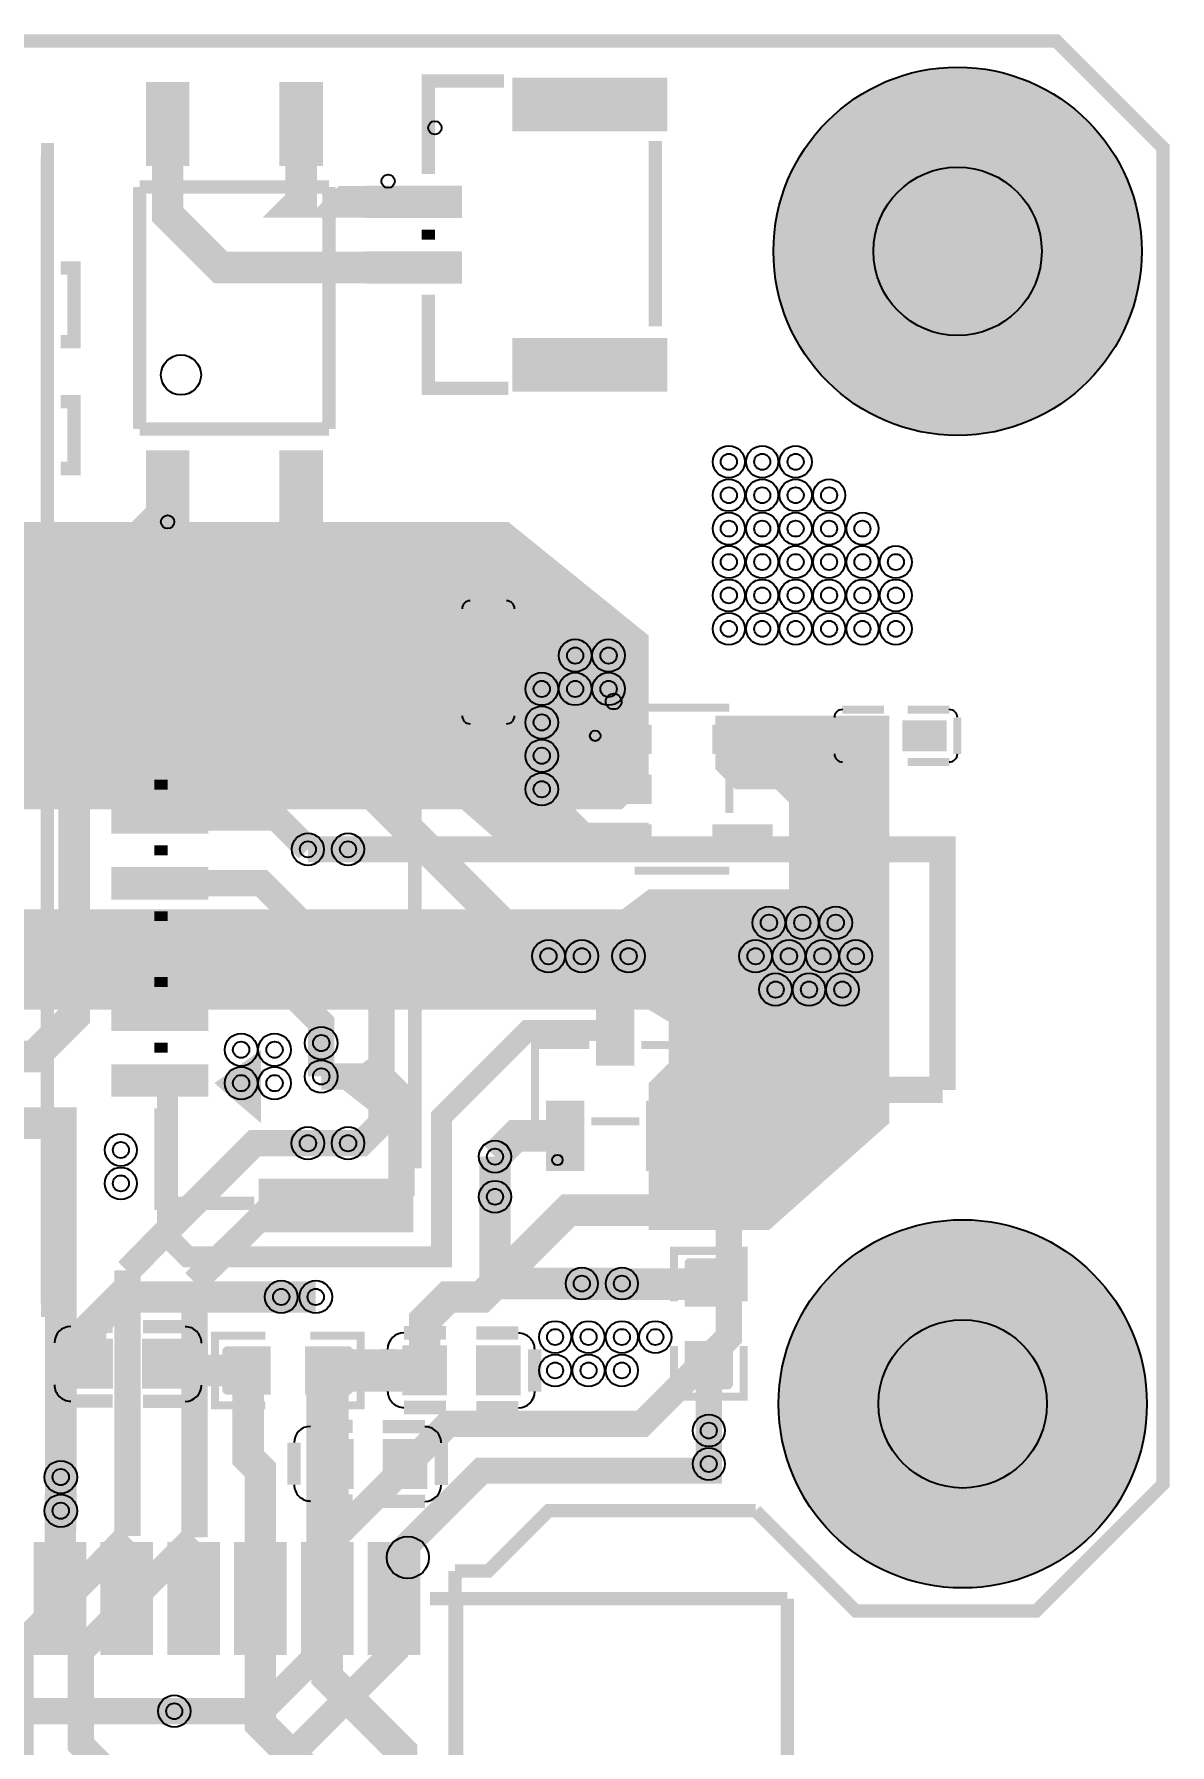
# Model space of a CAD drawing. Header units: millimetres. Extents: x -96 to 82, y -61 to 18.
# Drawn here: x 59.95 to 81.53, y -32.39 to 0.13 of the extents above; entities that cross this region are included whole.
import ezdxf

# ---------------------------------------------------------------- set-up
doc = ezdxf.new("R2010")
doc.units = ezdxf.units.MM
for name, color, linetype, true_color in [('BoardOutLine', 7, 'Continuous', 0xff00ff), ('BottomLayer', 7, 'Continuous', 0x0000ff), ('BottomSolderMaskLayer', 7, 'Continuous', 0xaa00ff), ('Document', 7, 'Continuous', 0xffffff), ('Hole', 7, 'Continuous', 0x222222), ('Multi-Layer', 7, 'Continuous', 0xc0c0c0), ('TopLayer', 7, 'Continuous', 0xff0000), ('TopPasteMaskLayer', 7, 'Continuous', 0x808080), ('TopSilkLayer', 7, 'Continuous', 0xffcc00), ('TopSolderMaskLayer', 7, 'Continuous', 0x800080)]:
    doc.layers.add(name, color=color, linetype=linetype, true_color=true_color)

msp = doc.modelspace()

# ---------------------------------------------------------------- hatches: boundary and pattern name
at = {"layer": 'BottomLayer'}
for points in [[(40.38608077216168, -9.144018288036591), (47.3710947421896, -9.144018288036591), (49.02209804419613, -7.6200152400305114), (54.991109982219996, -7.6200152400305114), (56.642113284226525, -9.144018288036591), (68.96113792227584, -9.144018288036591), (71.62814325628665, -11.30302260604526), (71.62814325628665, -14.097028194056406), (71.1201422402844, -14.605029210058433), (69.21513843027697, -14.605029210058433), (68.07213614427224, -14.605029210058433), (56.89611379222765, -14.605029210058433), (55.245110490220895, -12.95402590805179), (49.27609855219703, -12.95402590805179), (47.49809499619005, -14.605029210058433), (38.100076200152444, -14.605029210058433), (33.655067310134655, -10.160020320040644), (28.448056896113712, -10.160020320040644), (27.940055880111686, -9.652019304038618), (27.940055880111686, -1.2700025400050663), (28.448056896113712, -0.7620015240030398), (33.528067056134205, -0.7620015240030398), (34.03606807213623, -1.2700025400050663), (34.03606807213623, -2.794005588011146)], [(43.94208788417586, -16.51003302006609), (43.94208788417586, -18.03403606807217), (44.32308864617721, -18.415036830073632), (71.62814325628665, -18.415036830073632), (72.26314452628912, -18.79603759207521), (76.20015240030489, -18.79603759207521), (76.20015240030489, -16.129032258064512), (71.62814325628665, -16.129032258064512), (71.1201422402844, -16.51003302006609)]]:
    msp.add_hatch(color=256, dxfattribs=at).paths.add_polyline_path(points)
at = {"layer": 'BottomSolderMaskLayer'}
for points in [[(74.00012700025422, -4, 1), (81.00012700025422, -4, 1)], [(74.09715519431052, -25.90805181610358, 1), (81.09715519431052, -25.90805181610358, 1)]]:
    msp.add_hatch(color=256, dxfattribs=at).paths.add_polyline_path(points)
at = {"layer": 'Document'}
msp.add_hatch(color=256, dxfattribs=at).paths.add_polyline_path([(64.26212852425715, -20.5740411480823), (64.26212852425715, -19.17703835407667), (63.37312674625355, -19.81203962407926)])
at = {"layer": 'TopLayer'}
for points in [[(62.083997967995856, -2.3300482600965324), (62.083997967995856, -0.8299212598425356), (62.88409956819919, -0.8299212598425356), (62.88409956819919, -2.3300482600965324)], [(64.62400304800599, -2.3300482600965324), (64.62400304800599, -0.8299212598425356), (65.42410464820932, -0.8299212598425356), (65.42410464820932, -2.3300482600965324)], [(69.10972821945643, -1.7071120142239806), (69.10972821945643, -0.7088900177800497), (71.90881381762756, -0.7088900177800497), (71.90881381762756, -1.7071120142239806)], [(66.30810261620536, -3.3575819151639053), (66.30810261620536, -2.7581407162814457), (68.0099060198122, -2.7581407162814457), (68.0099060198122, -3.3575819151639053)], [(66.30810261620536, -4.607264414528913), (66.30810261620536, -4.007823215646454), (68.0099060198122, -4.007823215646454), (68.0099060198122, -4.607264414528913)], [(69.10901701803391, -6.658013716027426), (69.10901701803391, -5.658013716027426), (71.90901701803409, -5.658013716027426), (71.90901701803409, -6.658013716027426)], [(62.083997967995856, -9.330048260096532), (62.083997967995856, -7.829921259842536), (62.88409956819919, -7.829921259842536), (62.88409956819919, -9.330048260096532)], [(64.62400304800599, -9.330048260096532), (64.62400304800599, -7.829921259842536), (65.42410464820932, -7.829921259842536), (65.42410464820932, -9.330048260096532)], [(64.28313436626877, -11.63705867411727), (64.28313436626877, -10.63705867411727), (67.08313436626895, -10.63705867411727), (67.08313436626895, -11.63705867411727)], [(68.31013462026931, -11.661010922021887), (68.85013970027944, -11.661010922021887), (68.85013970027944, -10.870916941833912), (68.31013462026931, -10.870916941833912)], [(68.07213614427224, -11.938023876047737), (68.07213614427224, -14.605029210058433), (69.08813817627629, -15.494030988061922), (71.62814325628665, -15.494030988061922), (71.62814325628665, -14.859029718059446), (70.48514097028192, -14.859029718059446), (70.23114046228102, -14.605029210058433), (70.23114046228102, -13.843027686055393), (70.48514097028192, -13.58902717805438), (71.62814325628665, -13.58902717805438), (71.62814325628665, -11.30302260604526), (70.10414020828034, -11.30302260604526), (69.34213868427742, -11.938023876047737)], [(68.31013462026931, -11.961036322072687), (68.85013970027944, -11.961036322072687), (68.85013970027944, -12.751130302260549), (68.31013462026931, -12.751130302260549)], [(72.8981457962916, -12.82702565405134), (72.8981457962916, -13.58902717805438), (72.8981457962916, -13.843027686055393), (73.27914655829318, -14.224028448056856), (74.0411480822961, -14.224028448056856), (74.29514859029723, -14.47802895605787), (74.29514859029723, -16.129032258064512), (72.13614427228867, -16.129032258064512), (71.62814325628665, -16.63703327406654), (71.62814325628665, -17.780035560071155), (72.009144018288, -18.16103632207262), (72.009144018288, -19.431038862077685), (71.62814325628665, -19.81203962407926), (71.62814325628665, -22.606045212090407), (73.91414782829565, -22.606045212090407), (76.20015240030489, -20.5740411480823), (76.20015240030489, -12.82702565405134), (75.43815087630173, -12.82702565405134)], [(76.17713995427971, -12.938023876047737), (76.17713995427971, -13.478028956057983), (75.38704597409196, -13.478028956057983), (75.38704597409196, -12.938023876047737)], [(76.47716535433074, -12.938023876047737), (76.47716535433074, -13.478028956057983), (77.26725933451871, -13.478028956057983), (77.26725933451871, -12.938023876047737)], [(61.48221996443999, -13.813055626111236), (61.48221996443999, -13.21107442214884), (63.18402336804684, -13.21107442214884), (63.18402336804684, -13.813055626111236)], [(71.63807467614947, -13.008026416052758), (71.63807467614947, -13.540005080010133), (70.59306578613155, -13.540005080010133), (70.59306578613155, -13.008026416052758)], [(73.93322326644648, -13.008077216154334), (73.93322326644648, -13.540055880111822), (72.88821437642878, -13.540055880111822), (72.88821437642878, -13.008077216154334)], [(71.63807467614947, -13.958039116078226), (71.63807467614947, -14.4900177800356), (70.59306578613155, -14.4900177800356), (70.59306578613155, -13.958039116078226)], [(61.483134366268814, -15.062128524256991), (61.483134366268814, -14.462128524256968), (63.18313436626886, -14.462128524256968), (63.18313436626886, -15.062128524256991)], [(71.63807467614947, -14.908001016002004), (71.63807467614947, -15.439979679959379), (70.59306578613155, -15.439979679959379), (70.59306578613155, -14.908001016002004)], [(73.93322326644648, -14.908001016002004), (73.93322326644648, -15.439979679959379), (72.88821437642878, -15.439979679959379), (72.88821437642878, -14.908001016002004)], [(61.483134366268814, -16.312115824231682), (61.483134366268814, -15.71211582423166), (63.18313436626886, -15.71211582423166), (63.18313436626886, -16.312115824231682)], [(61.483134366268814, -17.562128524257105), (61.483134366268814, -16.962128524257082), (63.18313436626886, -16.962128524257082), (63.18313436626886, -17.562128524257105)], [(71.34312928625877, -18.18704597409203), (71.34312928625877, -19.437033274066494), (70.64312928625873, -19.437033274066494), (70.64312928625873, -18.18704597409203)], [(61.483134366268814, -18.81211582423157), (61.483134366268814, -18.21211582423166), (63.18313436626886, -18.21211582423166), (63.18313436626886, -18.81211582423157)], [(61.483134366268814, -20.06212852425699), (61.483134366268814, -19.462128524257082), (63.18313436626886, -19.462128524257082), (63.18313436626886, -20.06212852425699)], [(70.3931927863855, -20.187045974091916), (70.3931927863855, -21.437033274066494), (69.69316738633461, -21.437033274066494), (69.69316738633461, -20.187045974091916)], [(72.29309118618244, -20.187045974091916), (72.29309118618244, -21.437033274066494), (71.59309118618239, -21.437033274066494), (71.59309118618239, -20.187045974091916)], [(64.28313436626877, -22.63710947421896), (64.28313436626877, -21.63710947421896), (67.08313436626895, -21.63710947421896), (67.08313436626895, -22.63710947421896)], [(73.20314960629912, -24.034036068072055), (72.33914147828318, -24.034036068072055), (72.33914147828318, -23.227559055118036), (73.20314960629912, -23.227559055118036)], [(61.42212344424706, -25.596062992125894), (60.62212344424688, -25.596062992125894), (60.62212344424688, -24.696037592075186), (61.42212344424706, -24.696037592075186)], [(62.82212344424693, -25.596062992125894), (62.02212344424697, -25.596062992125894), (62.02212344424697, -24.696037592075186), (62.82212344424693, -24.696037592075186)], [(64.42011684023373, -25.705054610109187), (64.42011684023373, -24.841046482092906), (63.61363982727971, -24.841046482092906), (63.61363982727971, -25.705054610109187)], [(65.1201422402844, -25.705054610109187), (65.1201422402844, -24.841046482092906), (65.92661925323864, -24.841046482092906), (65.92661925323864, -25.705054610109187)], [(66.9721361442721, -24.82303784607575), (67.77213614427228, -24.82303784607575), (67.77213614427228, -25.723063246126458), (66.9721361442721, -25.723063246126458)], [(68.37213614427219, -24.82303784607575), (69.17213614427237, -24.82303784607575), (69.17213614427237, -25.723063246126458), (68.37213614427219, -25.723063246126458)], [(73.20314960629912, -24.734061468122945), (72.33914147828318, -24.734061468122945), (72.33914147828318, -25.540538481076965), (73.20314960629912, -25.540538481076965)], [(65.19413258826512, -26.601041402082842), (65.9941325882653, -26.601041402082842), (65.9941325882653, -27.50106680213355), (65.19413258826512, -27.50106680213355)], [(66.59413258826521, -26.601041402082842), (67.39413258826539, -26.601041402082842), (67.39413258826539, -27.50106680213355), (66.59413258826521, -27.50106680213355)], [(60.9127000254, -30.658013716027426), (59.962687325374645, -30.658013716027426), (59.962687325374645, -28.558013716027403), (60.9127000254, -28.558013716027403)], [(62.18270256540518, -30.658013716027426), (61.2326898653796, -30.658013716027426), (61.2326898653796, -28.558013716027403), (62.18270256540518, -28.558013716027403)], [(63.45270510541013, -30.658013716027426), (62.50269240538478, -30.658013716027426), (62.50269240538478, -28.558013716027403), (63.45270510541013, -28.558013716027403)], [(64.72270764541531, -30.658013716027426), (63.77269494538973, -30.658013716027426), (63.77269494538973, -28.558013716027403), (64.72270764541531, -28.558013716027403)], [(65.99271018542026, -30.658013716027426), (65.04269748539491, -30.658013716027426), (65.04269748539491, -28.558013716027403), (65.99271018542026, -28.558013716027403)], [(67.26271272542544, -30.658013716027426), (66.31270002540009, -30.658013716027426), (66.31270002540009, -28.558013716027403), (67.26271272542544, -28.558013716027403)]]:
    msp.add_hatch(color=256, dxfattribs=at).paths.add_polyline_path(points)
at = {"layer": 'TopPasteMaskLayer'}
for points in [[(62.083997967995856, -2.3300482600965324), (62.083997967995856, -0.8299212598425356), (62.88409956819919, -0.8299212598425356), (62.88409956819919, -2.3300482600965324)], [(64.62400304800599, -2.3300482600965324), (64.62400304800599, -0.8299212598425356), (65.42410464820932, -0.8299212598425356), (65.42410464820932, -2.3300482600965324)], [(69.10972821945643, -1.7071120142239806), (69.10972821945643, -0.7088900177800497), (71.90881381762756, -0.7088900177800497), (71.90881381762756, -1.7071120142239806)], [(66.30810261620536, -3.3575819151639053), (66.30810261620536, -2.7581407162814457), (68.0099060198122, -2.7581407162814457), (68.0099060198122, -3.3575819151639053)], [(66.30810261620536, -4.607264414528913), (66.30810261620536, -4.007823215646454), (68.0099060198122, -4.007823215646454), (68.0099060198122, -4.607264414528913)], [(69.10901701803391, -6.658013716027426), (69.10901701803391, -5.658013716027426), (71.90901701803409, -5.658013716027426), (71.90901701803409, -6.658013716027426)], [(62.083997967995856, -9.330048260096532), (62.083997967995856, -7.829921259842536), (62.88409956819919, -7.829921259842536), (62.88409956819919, -9.330048260096532)], [(64.62400304800599, -9.330048260096532), (64.62400304800599, -7.829921259842536), (65.42410464820932, -7.829921259842536), (65.42410464820932, -9.330048260096532)], [(64.28313436626877, -11.63705867411727), (64.28313436626877, -10.63705867411727), (67.08313436626895, -10.63705867411727), (67.08313436626895, -11.63705867411727)], [(68.80515621031259, -11.630988061976154), (68.35514351028701, -11.630988061976154), (68.30515621031259, -11.561010922021865), (68.30515621031259, -11.081000762001509), (68.35514351028701, -11.030988061976132), (68.80515621031259, -11.030988061976132), (68.85514351028701, -11.081000762001509), (68.85514351028701, -11.561010922021865)], [(68.80515621031259, -12.591008382016753), (68.35514351028701, -12.591008382016753), (68.30515621031259, -12.540995681991376), (68.30515621031259, -12.061010922021865), (68.35514351028701, -11.99100838201673), (68.80515621031259, -11.99100838201673), (68.85514351028701, -12.061010922021865), (68.85514351028701, -12.540995681991376)], [(75.54716789433564, -13.433045466091016), (75.54716789433564, -12.983032766065548), (75.59718059436136, -12.933045466090903), (76.07716535433087, -12.933045466090903), (76.14716789433578, -12.983032766065548), (76.14716789433578, -13.433045466091016), (76.07716535433087, -13.483032766065548), (75.59718059436136, -13.483032766065548)], [(76.50718821437658, -13.433045466091016), (76.50718821437658, -12.983032766065548), (76.57716535433065, -12.933045466090903), (77.057175514351, -12.933045466090903), (77.10718821437649, -12.983032766065548), (77.10718821437649, -13.433045466091016), (77.057175514351, -13.483032766065548), (76.57716535433065, -13.483032766065548)], [(61.48221996443999, -13.813055626111236), (61.48221996443999, -13.21107442214884), (63.18402336804684, -13.21107442214884), (63.18402336804684, -13.813055626111236)], [(71.63807467614947, -13.008026416052758), (71.63807467614947, -13.540005080010133), (70.59306578613155, -13.540005080010133), (70.59306578613155, -13.008026416052758)], [(73.93322326644648, -13.008077216154334), (73.93322326644648, -13.540055880111822), (72.88821437642878, -13.540055880111822), (72.88821437642878, -13.008077216154334)], [(71.63807467614947, -13.958039116078226), (71.63807467614947, -14.4900177800356), (70.59306578613155, -14.4900177800356), (70.59306578613155, -13.958039116078226)], [(61.483134366268814, -15.062128524256991), (61.483134366268814, -14.462128524256968), (63.18313436626886, -14.462128524256968), (63.18313436626886, -15.062128524256991)], [(71.63807467614947, -14.908001016002004), (71.63807467614947, -15.439979679959379), (70.59306578613155, -15.439979679959379), (70.59306578613155, -14.908001016002004)], [(73.93322326644648, -14.908001016002004), (73.93322326644648, -15.439979679959379), (72.88821437642878, -15.439979679959379), (72.88821437642878, -14.908001016002004)], [(61.483134366268814, -16.312115824231682), (61.483134366268814, -15.71211582423166), (63.18313436626886, -15.71211582423166), (63.18313436626886, -16.312115824231682)], [(61.483134366268814, -17.562128524257105), (61.483134366268814, -16.962128524257082), (63.18313436626886, -16.962128524257082), (63.18313436626886, -17.562128524257105)], [(71.34312928625877, -18.18704597409203), (71.34312928625877, -19.437033274066494), (70.64312928625873, -19.437033274066494), (70.64312928625873, -18.18704597409203)], [(61.483134366268814, -18.81211582423157), (61.483134366268814, -18.21211582423166), (63.18313436626886, -18.21211582423166), (63.18313436626886, -18.81211582423157)], [(61.483134366268814, -20.06212852425699), (61.483134366268814, -19.462128524257082), (63.18313436626886, -19.462128524257082), (63.18313436626886, -20.06212852425699)], [(70.3931927863855, -20.187045974091916), (70.3931927863855, -21.437033274066494), (69.69316738633461, -21.437033274066494), (69.69316738633461, -20.187045974091916)], [(72.29309118618244, -20.187045974091916), (72.29309118618244, -21.437033274066494), (71.59309118618239, -21.437033274066494), (71.59309118618239, -20.187045974091916)], [(64.28313436626877, -22.63710947421896), (64.28313436626877, -21.63710947421896), (67.08313436626895, -21.63710947421896), (67.08313436626895, -22.63710947421896)], [(72.32115824231641, -23.189027178054403), (72.32115824231641, -23.989027178054357), (72.3711709423419, -24.039039878079734), (72.59913639827278, -24.039039878079734), (72.59913639827278, -23.669037338074645), (72.92913385826773, -23.669037338074645), (72.92913385826773, -24.039039878079734), (73.17117094234186, -24.039039878079734), (73.2211582423165, -23.989027178054357), (73.2211582423165, -23.189027178054403), (73.17117094234186, -23.139039878079757), (72.3711709423419, -23.139039878079757)], [(61.42212344424706, -25.596062992125894), (60.62212344424688, -25.596062992125894), (60.62212344424688, -24.696037592075186), (61.42212344424706, -24.696037592075186)], [(62.82212344424693, -25.596062992125894), (62.02212344424697, -25.596062992125894), (62.02212344424697, -24.696037592075186), (62.82212344424693, -24.696037592075186)], [(63.57510795021585, -25.723037846075727), (64.37510795021603, -25.723037846075727), (64.4251206502413, -25.67302514605035), (64.4251206502413, -25.445059690119365), (64.05511811023644, -25.445059690119365), (64.05511811023644, -25.115062230124522), (64.4251206502413, -25.115062230124522), (64.4251206502413, -24.87302514605028), (64.37510795021603, -24.82303784607575), (63.57510795021585, -24.82303784607575), (63.525120650241206, -24.87302514605028), (63.525120650241206, -25.67302514605035)], [(65.9651511303025, -24.82306324612648), (65.16515113030232, -24.82306324612648), (65.11513843027683, -24.873075946151857), (65.11513843027683, -25.10104140208273), (65.48514097028192, -25.10104140208273), (65.48514097028192, -25.431038862077685), (65.11513843027683, -25.431038862077685), (65.11513843027683, -25.673075946151926), (65.16515113030232, -25.723063246126458), (65.9651511303025, -25.723063246126458), (66.01513843027692, -25.673075946151926), (66.01513843027692, -24.873075946151857)], [(66.9721361442721, -24.82303784607575), (67.77213614427228, -24.82303784607575), (67.77213614427228, -25.723063246126458), (66.9721361442721, -25.723063246126458)], [(68.37213614427219, -24.82303784607575), (69.17213614427237, -24.82303784607575), (69.17213614427237, -25.723063246126458), (68.37213614427219, -25.723063246126458)], [(73.22113284226566, -25.57907035814071), (73.22113284226566, -24.779070358140643), (73.1711201422404, -24.729057658115266), (72.94315468630953, -24.729057658115266), (72.94315468630953, -25.099060198120355), (72.61315722631434, -25.099060198120355), (72.61315722631434, -24.729057658115266), (72.37112014224044, -24.729057658115266), (72.32113284226557, -24.779070358140643), (72.32113284226557, -25.57907035814071), (72.37112014224044, -25.629057658115357), (73.1711201422404, -25.629057658115357)], [(65.19413258826512, -26.601041402082842), (65.9941325882653, -26.601041402082842), (65.9941325882653, -27.50106680213355), (65.19413258826512, -27.50106680213355)], [(66.59413258826521, -26.601041402082842), (67.39413258826539, -26.601041402082842), (67.39413258826539, -27.50106680213355), (66.59413258826521, -27.50106680213355)], [(60.9127000254, -30.658013716027426), (59.962687325374645, -30.658013716027426), (59.962687325374645, -28.558013716027403), (60.9127000254, -28.558013716027403)], [(62.18270256540518, -30.658013716027426), (61.2326898653796, -30.658013716027426), (61.2326898653796, -28.558013716027403), (62.18270256540518, -28.558013716027403)], [(63.45270510541013, -30.658013716027426), (62.50269240538478, -30.658013716027426), (62.50269240538478, -28.558013716027403), (63.45270510541013, -28.558013716027403)], [(64.72270764541531, -30.658013716027426), (63.77269494538973, -30.658013716027426), (63.77269494538973, -28.558013716027403), (64.72270764541531, -28.558013716027403)], [(65.99271018542026, -30.658013716027426), (65.04269748539491, -30.658013716027426), (65.04269748539491, -28.558013716027403), (65.99271018542026, -28.558013716027403)], [(67.26271272542544, -30.658013716027426), (66.31270002540009, -30.658013716027426), (66.31270002540009, -28.558013716027403), (67.26271272542544, -28.558013716027403)]]:
    msp.add_hatch(color=256, dxfattribs=at).paths.add_polyline_path(points)
at = {"layer": 'TopSilkLayer'}
msp.add_hatch(color=256, dxfattribs=at).paths.add_polyline_path([(66.54813309626616, -20.510541021082076), (66.54813309626616, -19.17703835407667), (65.65913131826255, -19.81203962407926)])
at = {"layer": 'TopSolderMaskLayer'}
for points in [[(74.00012700025422, -4, 1), (81.00012700025422, -4, 1)], [(62.070446973152, -2.3776838392386708), (62.070446973152, -0.7822985839519561), (62.897645401742466, -0.7822985839519561), (62.897645401742466, -2.3776838392386708)], [(64.61045205316213, -2.3776838392386708), (64.61045205316213, -0.7822985839519561), (65.4376504817526, -0.7822985839519561), (65.4376504817526, -2.3776838392386708)], [(69.038631303069, -1.716166871043356), (69.038631303069, -0.6998342392997756), (71.979910734015, -0.6998342392997756), (71.979910734015, -1.716166871043356)], [(66.2360594613665, -3.366536771783217), (66.2360594613665, -2.749182823602837), (68.08194917465107, -2.749182823602837), (68.08194917465107, -3.366536771783217)], [(66.2360594613665, -4.616219271148225), (66.2360594613665, -3.998865322967845), (68.08194917465107, -3.998865322967845), (68.08194917465107, -4.616219271148225)], [(69.03789687579388, -6.66708562357212), (69.03789687579388, -5.648942730143517), (71.98013716027435, -5.648942730143517), (71.98013716027435, -6.66708562357212)], [(62.070446973152, -9.377683839238557), (62.070446973152, -7.782298583951956), (62.897645401742466, -7.782298583951956), (62.897645401742466, -9.377683839238557)], [(64.61045205316213, -9.377683839238557), (64.61045205316213, -7.782298583951956), (65.4376504817526, -7.782298583951956), (65.4376504817526, -9.377683839238557)], [(64.21200777240279, -11.646128277509888), (64.21200777240279, -10.627985384081285), (67.15424805688326, -10.627985384081285), (67.15424805688326, -11.646128277509888)], [(68.29277446209994, -11.698176716014814), (68.86749985844858, -11.698176716014814), (68.86749985844858, -10.833755926778053), (68.29277446209994, -10.833755926778053)], [(68.29277446209994, -11.92387052807976), (68.86749985844858, -11.92387052807976), (68.86749985844858, -12.788291317316407), (68.29277446209994, -12.788291317316407)], [(71.68796767638901, -12.995093640199343), (71.68796767638901, -13.552932916861778), (70.54317278589201, -13.552932916861778), (70.54317278589201, -12.995093640199343)], [(73.98311626668624, -12.995146909801747), (73.98311626668624, -13.552986186464295), (72.83832137618924, -13.552986186464295), (72.83832137618924, -12.995146909801747)], [(76.20254163820869, -12.912623825247692), (76.20254163820869, -13.503429006858028), (75.36164755642062, -13.503429006858028), (75.36164755642062, -12.912623825247692)], [(76.45176367040199, -12.912623825247692), (76.45176367040199, -13.503429006858028), (77.29265775219005, -13.503429006858028), (77.29265775219005, -12.912623825247692)], [(61.410166056891285, -13.822049951500276), (61.410166056891285, -13.2020800967598), (63.25605577017609, -13.2020800967598), (63.25605577017609, -13.822049951500276)], [(71.68796767638901, -13.945108809725753), (71.68796767638901, -14.502948086388074), (70.54317278589201, -14.502948086388074), (70.54317278589201, -13.945108809725753)], [(61.411157878229915, -15.0710970431428), (61.411157878229915, -14.453167595519176), (63.25509149943059, -14.453167595519176), (63.25509149943059, -15.0710970431428)], [(71.68796767638901, -14.895070709649417), (71.68796767638901, -15.45290998631208), (70.54317278589201, -15.45290998631208), (70.54317278589201, -14.895070709649417)], [(73.98311626668624, -14.895070709649417), (73.98311626668624, -15.45290998631208), (72.83832137618924, -15.45290998631208), (72.83832137618924, -14.895070709649417)], [(61.411157878229915, -16.321078270999124), (61.411157878229915, -15.7031488233755), (63.25509149943059, -15.7031488233755), (63.25509149943059, -16.321078270999124)], [(61.411157878229915, -17.57109324806879), (61.411157878229915, -16.95316380044528), (63.25509149943059, -16.95316380044528), (63.25509149943059, -17.57109324806879)], [(61.411157878229915, -18.821082066073018), (61.411157878229915, -18.203152618449508), (63.25509149943059, -18.203152618449508), (63.25509149943059, -18.821082066073018)], [(71.35735265406697, -18.1416892013508), (71.35735265406697, -19.482390046807723), (70.62890488620064, -19.482390046807723), (70.62890488620064, -18.1416892013508)], [(61.411157878229915, -20.071089452994784), (61.411157878229915, -19.453160005371274), (63.25509149943059, -19.453160005371274), (63.25509149943059, -20.071089452994784)], [(70.40741718644358, -20.1416892013508), (70.40741718644358, -21.48239004680761), (69.67894298627675, -21.48239004680761), (69.67894298627675, -20.1416892013508)], [(72.30731455399064, -20.1416892013508), (72.30731455399064, -21.48239004680761), (71.57886678612454, -21.48239004680761), (71.57886678612454, -20.1416892013508)], [(64.21200777240279, -22.646179999272363), (64.21200777240279, -21.628037105843873), (67.15424805688326, -21.628037105843873), (67.15424805688326, -22.646179999272363)], [(74.09715519431052, -25.90805181610358, 1), (81.09715519431052, -25.90805181610358, 1)], [(73.23036160365405, -24.057751543536824), (72.31192948092826, -24.057751543536824), (72.31192948092826, -23.20385702041392), (73.23036160365405, -23.20385702041392)], [(61.447525107953425, -25.621463759773405), (60.596725006353154, -25.621463759773405), (60.596725006353154, -24.67063682442779), (61.447525107953425, -24.67063682442779)], [(62.847521882140654, -25.621463759773405), (61.99672178054038, -25.621463759773405), (61.99672178054038, -24.67063682442779), (62.847521882140654, -24.67063682442779)], [(73.23036160365405, -24.710345992658176), (72.31192948092826, -24.710345992658176), (72.31192948092826, -25.564240515781194), (73.23036160365405, -25.564240515781194)], [(64.44552409082166, -25.730454660909345), (64.44552409082166, -24.815646431292862), (63.58824697626733, -24.815646431292862), (63.58824697626733, -25.730454660909345)], [(65.09473498969669, -25.730454660909345), (65.09473498969669, -24.815646431292862), (65.9520121042508, -24.815646431292862), (65.9520121042508, -25.730454660909345)], [(66.9467377063786, -24.79763707842835), (67.79753780797887, -24.79763707842835), (67.79753780797887, -25.748464013773855), (66.9467377063786, -25.748464013773855)], [(68.34673448056583, -24.79763707842835), (69.1975345821661, -24.79763707842835), (69.1975345821661, -25.748464013773855), (68.34673448056583, -25.748464013773855)], [(65.16873415037139, -26.575640634435445), (66.01953425197166, -26.575640634435445), (66.01953425197166, -27.526467569780948), (65.16873415037139, -27.526467569780948)], [(66.56873092455862, -26.575640634435445), (67.41953102615912, -26.575640634435445), (67.41953102615912, -27.526467569780948), (66.56873092455862, -27.526467569780948)], [(60.938102792637665, -30.683412230726276), (59.93728999101222, -30.683412230726276), (59.93728999101222, -28.532612129125823), (60.938102792637665, -28.532612129125823)], [(62.208105332642845, -30.683412230726276), (61.207292531017174, -30.683412230726276), (61.207292531017174, -28.532612129125823), (62.208105332642845, -28.532612129125823)], [(63.4781078726478, -30.683412230726276), (62.477295071022354, -30.683412230726276), (62.477295071022354, -28.532612129125823), (63.4781078726478, -28.532612129125823)], [(64.74811041265298, -30.683412230726276), (63.74729761102731, -30.683412230726276), (63.74729761102731, -28.532612129125823), (64.74811041265298, -28.532612129125823)], [(66.01811295265816, -30.683412230726276), (65.01730015103249, -30.683412230726276), (65.01730015103249, -28.532612129125823), (66.01811295265816, -28.532612129125823)], [(67.28811549266311, -30.683412230726276), (66.28730269103744, -30.683412230726276), (66.28730269103744, -28.532612129125823), (67.28811549266311, -28.532612129125823)]]:
    msp.add_hatch(color=256, dxfattribs=at).paths.add_polyline_path(points)

# ---------------------------------------------------------------- linework, layer by layer
at = {"layer": 'BoardOutLine', "const_width": 0.25400050800101603}
for points in [[(81.4071628143256, -20.193040386080725), (81.4071628143256, -2.032004064008106), (79.3751587503175, 0), (33.66776733553479, 0)], [(73.66014732029475, -27.9400558801118), (75.56515113030218, -29.845059690119342), (78.99415798831592, -29.845059690119342), (81.4071628143256, -27.432054864109773), (81.4071628143256, -20.193040386080725)], [(67.94513589027179, -29.083058166116302), (68.58013716027426, -29.083058166116302), (69.72313944627899, -27.9400558801118), (73.66014732029475, -27.9400558801118)], [(67.94513589027179, -49.27609855219714), (67.94513589027179, -47.11709423418847), (67.94513589027179, -29.083058166116302)]]:
    msp.add_lwpolyline(points, dxfattribs=at)
at = {"layer": 'BottomLayer'}
for points, const_width in [([(65.15113030226053, -15.367030734061473), (65.91313182626368, -15.367030734061473)], 0.5), ([(65.91313182626368, -15.367030734061473), (77.21615443230894, -15.367030734061473), (77.21615443230894, -19.93903987807971)], 0.5), ([(69.72313944627899, -17.39903479806958), (72.13614427228867, -17.39903479806958)], 0.25400050800101603), ([(65.40513081026165, -19.685039370078698), (65.40513081026165, -19.050038100076222)], 0.5), ([(47.24409448818892, -19.304038608077235), (48.5140970281941, -20.5740411480823), (60.45212090424184, -20.5740411480823), (60.45212090424184, -27.299974599949223)], 0.6000000000000001), ([(62.99212598425197, -23.596647193294416), (63.88112776225557, -22.73304546609097), (64.39166878333754, -22.22250444500878), (66.55067310134632, -22.22250444500878), (66.92913385826773, -21.844043688087368), (66.92913385826773, -20.066040132080275), (66.54813309626616, -19.685039370078698), (65.40513081026165, -19.685039370078698)], 0.5), ([(77.21615443230894, -19.93903987807971), (73.15214630429273, -19.93903987807971), (73.15214630429273, -24.638049276098513), (71.50114300228597, -26.289052578105156), (67.81813563627134, -26.289052578105156), (65.5321310642621, -28.575057150114276), (65.5321310642621, -30.480060960121932), (64.26212852425715, -31.750063500127), (62.611125222250394, -31.750063500127)], 0.5), ([(61.72212344424702, -23.38620777241556), (62.611125222250394, -22.479044958089958), (64.13512827025647, -20.955041910083764), (65.15113030226053, -20.955041910083764)], 0.5), ([(65.15113030226053, -20.955041910083764), (65.91313182626368, -20.955041910083764)], 0.5), ([(68.70713741427494, -21.97104394208793), (68.70713741427494, -23.368046736093447), (68.96113792227584, -23.62204724409446), (70.35814071628147, -23.62204724409446)], 0.6000000000000001), ([(61.72212344424702, -28.422656845313668), (61.72212344424702, -23.368046736093447)], 0.5), ([(62.99212598425197, -28.448056896113826), (62.99212598425197, -23.596647193294416)], 0.5), ([(70.35814071628147, -23.62204724409446), (71.1201422402844, -23.62204724409446)], 0.6000000000000001), ([(72.77114554229115, -26.41605283210572), (72.77114554229115, -27.17805435610876), (68.45313690627381, -27.17805435610876), (66.80213360426728, -28.82905765811529), (66.80213360426728, -30.607061214122382), (64.51612903225805, -32.893065786131615), (63.500127000254, -32.893065786131615)], 0.5), ([(72.77114554229115, -27.051054102108196), (72.77114554229115, -26.41605283210572)], 0.5), ([(72.77114554229115, -27.051054102108196), (72.77114554229115, -26.41605283210572)], 0.5), ([(60.45212090424184, -27.300203200406372), (60.45212090424184, -27.9400558801118)], 0.6000000000000001), ([(61.21412242824499, -34.29006858013713), (59.690119380238684, -32.76606553213105), (59.690119380238684, -30.480060960121932), (61.21412242824499, -28.956057912115853), (61.72212344424702, -28.422631445262823)], 0.5), ([(63.11912623825242, -34.16306832613668), (62.611125222250394, -34.16306832613668), (60.833121666243414, -32.38506477012959), (60.833121666243414, -30.609601219202546), (62.99212598425197, -28.448056896113826)], 0.5)]:
    msp.add_lwpolyline(points, dxfattribs=dict(at, const_width=const_width))
at = {"layer": 'BottomSolderMaskLayer'}
for centre, radius in [((77.50012700025422, -4), 3.5000000000000004), ((77.5, -4), 1.6), ((77.59715519431052, -25.90805181610358), 3.5000000000000004), ((77.59715519431052, -25.90805181610358), 1.6)]:
    msp.add_circle(centre, radius, dxfattribs=at)
at = {"layer": 'Document'}
for centre, radius in [((66.67513335026683, -2.667005334010696), 0.12700025400050802), ((62.484124968249944, -9.143764287528484), 0.12700025400050802), ((70.61214122428237, -13.208026416052803), 0.10007620015240032), ((69.8930657861315, -21.27203454406913), 0.10007620015240032), ((67.04953009906035, -28.82905765811529), 0.40005080010160027)]:
    msp.add_circle(centre, radius, dxfattribs=at)
at = {"layer": 'Hole'}
for centre, radius in [((73.15214630429273, -8.001016002031974), 0.15250190500381003), ((73.7871475742952, -8.001016002031974), 0.15250190500381003), ((74.42214884429768, -8.001016002031974), 0.15250190500381003), ((73.15214630429273, -8.636017272034564), 0.15250190500381003), ((73.7871475742952, -8.636017272034564), 0.15250190500381003), ((74.42214884429768, -8.636017272034564), 0.15250190500381003), ((75.05715011430016, -8.636017272034564), 0.15250190500381003), ((73.15214630429273, -9.27101854203704), 0.15250190500381003), ((73.7871475742952, -9.27101854203704), 0.15250190500381003), ((74.42214884429768, -9.27101854203704), 0.15250190500381003), ((75.05715011430016, -9.27101854203704), 0.15250190500381003), ((75.69215138430286, -9.27101854203704), 0.15250190500381003), ((73.15214630429273, -9.90601981203963), 0.15250190500381003), ((73.7871475742952, -9.90601981203963), 0.15250190500381003), ((74.42214884429768, -9.90601981203963), 0.15250190500381003), ((75.05715011430016, -9.90601981203963), 0.15250190500381003), ((75.69215138430286, -9.90601981203963), 0.15250190500381003), ((76.32715265430534, -9.90601981203963), 0.15250190500381003), ((73.15214630429273, -10.541021082042107), 0.15250190500381003), ((73.7871475742952, -10.541021082042107), 0.15250190500381003), ((74.42214884429768, -10.541021082042107), 0.15250190500381003), ((75.05715011430016, -10.541021082042107), 0.15250190500381003), ((75.69215138430286, -10.541021082042107), 0.15250190500381003), ((76.32715265430534, -10.541021082042107), 0.15250190500381003), ((73.15214630429273, -11.176022352044697), 0.15250190500381003), ((73.7871475742952, -11.176022352044697), 0.15250190500381003), ((74.42214884429768, -11.176022352044697), 0.15250190500381003), ((75.05715011430016, -11.176022352044697), 0.15250190500381003), ((75.69215138430286, -11.176022352044697), 0.15250190500381003), ((76.32715265430534, -11.176022352044697), 0.15250190500381003), ((70.23114046228102, -11.684023368046724), 0.15499110998222), ((70.8661417322835, -11.684023368046724), 0.15499110998222), ((69.59613919227832, -12.319024638049314), 0.15499110998222), ((70.23114046228102, -12.319024638049314), 0.15499110998222), ((70.8661417322835, -12.319024638049314), 0.15499110998222), ((69.59613919227832, -12.95402590805179), 0.15499110998222), ((69.59613919227832, -13.58902717805438), 0.15499110998222), ((69.59613919227832, -14.224028448056856), 0.15499110998222), ((65.15113030226053, -15.367030734061473), 0.15250190500381003), ((65.91313182626368, -15.367030734061473), 0.15250190500381003), ((73.91414782829565, -16.764033528067102), 0.15499110998222), ((74.54914909829813, -16.764033528067102), 0.15499110998222), ((75.18415036830083, -16.764033528067102), 0.15499110998222), ((69.72313944627899, -17.39903479806958), 0.15499110998222), ((70.35814071628147, -17.39903479806958), 0.15499110998222), ((71.24714249428507, -17.39903479806958), 0.15499110998222), ((73.66014732029475, -17.39903479806958), 0.15499110998222), ((74.29514859029723, -17.39903479806958), 0.15499110998222), ((74.93014986029971, -17.39903479806958), 0.15499110998222), ((75.56515113030218, -17.39903479806958), 0.15499110998222), ((74.0411480822961, -18.03403606807217), 0.15499110998222), ((74.67614935229881, -18.03403606807217), 0.15499110998222), ((75.31115062230128, -18.03403606807217), 0.15499110998222), ((63.88112776225557, -19.17703835407667), 0.15499110998222), ((64.51612903225805, -19.17703835407667), 0.15499110998222), ((65.40513081026165, -19.050038100076222), 0.15499110998222), ((63.88112776225557, -19.81203962407926), 0.15499110998222), ((64.51612903225805, -19.81203962407926), 0.15499110998222), ((65.40513081026165, -19.685039370078698), 0.15499110998222), ((65.15113030226053, -20.955041910083764), 0.15499110998222), ((65.91313182626368, -20.955041910083764), 0.15499110998222), ((61.59512319024634, -21.082042164084328), 0.15250190500381003), ((68.70713741427494, -21.20904241808489), 0.15250190500381003), ((61.59512319024634, -21.717043434086918), 0.15250190500381003), ((68.70713741427494, -21.97104394208793), 0.15250190500381003), ((64.6431292862585, -23.876047752095474), 0.15499110998222), ((65.29870459740914, -23.876047752095474), 0.15499110998222), ((70.35814071628147, -23.62204724409446), 0.15250190500381003), ((71.1201422402844, -23.62204724409446), 0.15250190500381003), ((69.85013970027944, -24.638049276098513), 0.15250190500381003), ((70.48514097028192, -24.638049276098513), 0.15250190500381003), ((71.1201422402844, -24.638049276098513), 0.15250190500381003), ((71.7551435102871, -24.638049276098513), 0.15250190500381003), ((69.85013970027944, -25.273050546101103), 0.15250190500381003), ((70.48514097028192, -25.273050546101103), 0.15250190500381003), ((71.1201422402844, -25.273050546101103), 0.15250190500381003), ((72.77114554229115, -26.41605283210572), 0.15250190500381003), ((72.77114554229115, -27.051054102108196), 0.15250190500381003), ((60.45212090424184, -27.300228600457217), 0.15499110998222), ((60.45212090424184, -27.9400558801118), 0.15499110998222), ((62.611125222250394, -31.750063500127), 0.15250190500381003)]:
    msp.add_circle(centre, radius, dxfattribs=at)
at = {"layer": 'Multi-Layer'}
for centre, radius in [((77.50012700025422, -4), 3.5000000000000004), ((77.5, -4), 1.6), ((73.15214630429273, -8.001016002031974), 0.30500381000762006), ((73.7871475742952, -8.001016002031974), 0.30500381000762006), ((74.42214884429768, -8.001016002031974), 0.30500381000762006), ((73.15214630429273, -8.636017272034564), 0.30500381000762006), ((73.7871475742952, -8.636017272034564), 0.30500381000762006), ((74.42214884429768, -8.636017272034564), 0.30500381000762006), ((75.05715011430016, -8.636017272034564), 0.30500381000762006), ((73.15214630429273, -9.27101854203704), 0.30500381000762006), ((73.7871475742952, -9.27101854203704), 0.30500381000762006), ((74.42214884429768, -9.27101854203704), 0.30500381000762006), ((75.05715011430016, -9.27101854203704), 0.30500381000762006), ((75.69215138430286, -9.27101854203704), 0.30500381000762006), ((73.15214630429273, -9.90601981203963), 0.30500381000762006), ((73.7871475742952, -9.90601981203963), 0.30500381000762006), ((74.42214884429768, -9.90601981203963), 0.30500381000762006), ((75.05715011430016, -9.90601981203963), 0.30500381000762006), ((75.69215138430286, -9.90601981203963), 0.30500381000762006), ((76.32715265430534, -9.90601981203963), 0.30500381000762006), ((73.15214630429273, -10.541021082042107), 0.30500381000762006), ((73.7871475742952, -10.541021082042107), 0.30500381000762006), ((74.42214884429768, -10.541021082042107), 0.30500381000762006), ((75.05715011430016, -10.541021082042107), 0.30500381000762006), ((75.69215138430286, -10.541021082042107), 0.30500381000762006), ((76.32715265430534, -10.541021082042107), 0.30500381000762006), ((73.15214630429273, -11.176022352044697), 0.30500381000762006), ((73.7871475742952, -11.176022352044697), 0.30500381000762006), ((74.42214884429768, -11.176022352044697), 0.30500381000762006), ((75.05715011430016, -11.176022352044697), 0.30500381000762006), ((75.69215138430286, -11.176022352044697), 0.30500381000762006), ((76.32715265430534, -11.176022352044697), 0.30500381000762006), ((70.23114046228102, -11.684023368046724), 0.31000762001524007), ((70.8661417322835, -11.684023368046724), 0.31000762001524007), ((69.59613919227832, -12.319024638049314), 0.31000762001524007), ((70.23114046228102, -12.319024638049314), 0.31000762001524007), ((70.8661417322835, -12.319024638049314), 0.31000762001524007), ((69.59613919227832, -12.95402590805179), 0.31000762001524007), ((69.59613919227832, -13.58902717805438), 0.31000762001524007), ((69.59613919227832, -14.224028448056856), 0.31000762001524007), ((65.15113030226053, -15.367030734061473), 0.30500381000762006), ((65.91313182626368, -15.367030734061473), 0.30500381000762006), ((73.91414782829565, -16.764033528067102), 0.31000762001524007), ((74.54914909829813, -16.764033528067102), 0.31000762001524007), ((75.18415036830083, -16.764033528067102), 0.31000762001524007), ((69.72313944627899, -17.39903479806958), 0.31000762001524007), ((70.35814071628147, -17.39903479806958), 0.31000762001524007), ((71.24714249428507, -17.39903479806958), 0.31000762001524007), ((73.66014732029475, -17.39903479806958), 0.31000762001524007), ((74.29514859029723, -17.39903479806958), 0.31000762001524007), ((74.93014986029971, -17.39903479806958), 0.31000762001524007), ((75.56515113030218, -17.39903479806958), 0.31000762001524007), ((74.0411480822961, -18.03403606807217), 0.31000762001524007), ((74.67614935229881, -18.03403606807217), 0.31000762001524007), ((75.31115062230128, -18.03403606807217), 0.31000762001524007), ((65.40513081026165, -19.050038100076222), 0.31000762001524007), ((63.88112776225557, -19.17703835407667), 0.31000762001524007), ((64.51612903225805, -19.17703835407667), 0.31000762001524007), ((63.88112776225557, -19.81203962407926), 0.31000762001524007), ((64.51612903225805, -19.81203962407926), 0.31000762001524007), ((65.40513081026165, -19.685039370078698), 0.31000762001524007), ((61.59512319024634, -21.082042164084328), 0.30500381000762006), ((65.15113030226053, -20.955041910083764), 0.31000762001524007), ((65.91313182626368, -20.955041910083764), 0.31000762001524007), ((68.70713741427494, -21.20904241808489), 0.30500381000762006), ((61.59512319024634, -21.717043434086918), 0.30500381000762006), ((68.70713741427494, -21.97104394208793), 0.30500381000762006), ((77.59715519431052, -25.90805181610358), 3.5000000000000004), ((70.35814071628147, -23.62204724409446), 0.30500381000762006), ((71.1201422402844, -23.62204724409446), 0.30500381000762006), ((64.6431292862585, -23.876047752095474), 0.31000762001524007), ((65.29870459740914, -23.876047752095474), 0.31000762001524007), ((69.85013970027944, -24.638049276098513), 0.30500381000762006), ((70.48514097028192, -24.638049276098513), 0.30500381000762006), ((71.1201422402844, -24.638049276098513), 0.30500381000762006), ((71.7551435102871, -24.638049276098513), 0.30500381000762006), ((77.59715519431052, -25.90805181610358), 1.6), ((69.85013970027944, -25.273050546101103), 0.30500381000762006), ((70.48514097028192, -25.273050546101103), 0.30500381000762006), ((71.1201422402844, -25.273050546101103), 0.30500381000762006), ((72.77114554229115, -26.41605283210572), 0.30500381000762006), ((72.77114554229115, -27.051054102108196), 0.30500381000762006), ((60.45212090424184, -27.300228600457217), 0.31000762001524007), ((60.45212090424184, -27.9400558801118), 0.31000762001524007), ((62.611125222250394, -31.750063500127), 0.30500381000762006)]:
    msp.add_circle(centre, radius, dxfattribs=at)
at = {"layer": 'TopLayer'}
for points, const_width in [([(67.1589535179071, -4.307594615189146), (63.48971297942603, -4.307594615189146), (62.484124968249944, -3.3020066040131724), (62.484124968249944, -1.5798831597662684)], 0.6000000000000001), ([(65.02413004826008, -1.5798831597662684), (65.02413004826008, -3.048006096012159), (65.01419862839725, -3.0579375158749826), (67.1589535179071, -3.0579375158749826)], 0.6000000000000001), ([(59.563119126238234, -19.304038608077235), (59.94411988823981, -19.304038608077235), (60.70612141224274, -18.542037084074195), (60.70612141224274, -10.66802133604267), (62.484124968249944, -8.890017780035578), (62.484124968249944, -8.579883159766268)], 0.6000000000000001), ([(62.334264668529386, -13.512827025654019), (65.58293116586242, -13.512827025654019), (69.46913893827787, -17.39903479806958), (70.35814071628147, -17.39903479806958)], 0.6000000000000001), ([(62.33319786639595, -14.761976123952309), (64.54607569215136, -14.761976123952309), (65.15113030226053, -15.367030734061473)], 0.5), ([(65.15113030226053, -15.367030734061473), (65.91313182626368, -15.367030734061473)], 0.5), ([(65.91313182626368, -20.955041910083764), (66.1671323342648, -20.955041910083764), (66.54813309626616, -20.5740411480823), (66.54813309626616, -18.288036576073182), (64.27228854457712, -16.012192024384035), (62.334264668529386, -16.012192024384035)], 0.5), ([(65.40513081026165, -19.050038100076222), (65.40513081026165, -18.669037338074645), (63.99796799593605, -17.261874523749043), (62.334264668529386, -17.261874523749043)], 0.5), ([(69.72313944627899, -17.39903479806958), (72.13614427228867, -17.39903479806958)], 0.6000000000000001), ([(69.72313944627899, -17.39903479806958), (70.35814071628147, -17.39903479806958)], 0.6000000000000001), ([(70.35814071628147, -17.39903479806958), (71.24714249428507, -17.39903479806958)], 0.6000000000000001), ([(62.334264668529386, -19.76123952247906), (62.484124968249944, -19.913639827279667), (62.484124968249944, -22.73304546609097), (62.86512573025152, -23.114046228092434), (67.69113538227089, -23.114046228092434), (67.69113538227089, -20.447040894081738), (69.32689865379734, -18.81127762255528), (70.99314198628394, -18.81127762255528)], 0.4), ([(65.40513081026165, -19.685039370078698), (65.40513081026165, -19.050038100076222)], 0.5), ([(65.15113030226053, -20.955041910083764), (65.91313182626368, -20.955041910083764)], 0.5), ([(70.04312928625859, -20.81203962407926), (69.10414020828057, -20.81203962407926), (68.70713741427494, -21.20904241808489)], 0.6000000000000001), ([(68.70713741427494, -21.20904241808489), (68.70713741427494, -21.97104394208793)], 0.6000000000000001), ([(67.37109474218937, -25.273050546101103), (67.37109474218937, -24.323088646177325), (67.81813563627134, -23.876047752095474), (68.45313690627381, -23.876047752095474), (70.10414020828034, -22.225044450088944), (72.51714503429002, -22.225044450088944)], 0.6000000000000001), ([(70.35814071628147, -23.62204724409446), (70.36677673355348, -23.630683261366585), (72.77114554229115, -23.630683261366585)], 0.6000000000000001), ([(71.1201422402844, -23.62204724409446), (70.35814071628147, -23.62204724409446)], 0.6000000000000001), ([(61.02108204216415, -25.14605029210054), (61.02108204216415, -24.45008890017789), (61.59512319024634, -23.876047752095474), (65.29845059690115, -23.876047752095474)], 0.6000000000000001), ([(65.00381000762013, -23.876047752095474), (65.29845059690115, -23.876047752095474)], 0.6000000000000001), ([(62.422123444246836, -25.14605029210054), (62.54912369824751, -25.273050546101103), (64.01676403352803, -25.273050546101103)], 0.6000000000000001), ([(64.01574803149606, -25.273050546101103), (64.01574803149606, -26.931673863347783), (64.24688849377685, -27.162814325628688), (64.24688849377685, -29.616459232918487)], 0.6000000000000001), ([(65.52349504699032, -25.273050546101103), (65.52349504699032, -28.914427228854493), (65.5321310642621, -28.923063246126503)], 0.8), ([(65.52349504699032, -25.273050546101103), (67.37213614427219, -25.273050546101103)], 0.8), ([(72.77114554229115, -25.137439674879374), (72.77114554229115, -26.41605283210572)], 0.5), ([(72.77114554229115, -26.41605283210572), (72.77114554229115, -27.051054102108196)], 0.5), ([(60.45212090424184, -27.299974599949223), (60.436880873761766, -29.60883921767845)], 0.6000000000000001), ([(65.51765303530624, -29.60807721615447), (65.51689103378203, -29.60883921767845)], 0.8), ([(65.78613157226323, -34.29006858013713), (65.78613157226323, -33.52806705613409), (64.24686309372623, -31.988798577597095), (64.24686309372623, -29.608864617729182)], 0.6000000000000001), ([(66.1671323342648, -38.98907797815593), (66.92913385826773, -38.22707645415289), (66.92913385826773, -32.51206502413004), (65.51686563373141, -31.099796799593605), (65.51686563373141, -29.608864617729182)], 0.6000000000000001), ([(62.611125222250394, -31.750063500127), (55.37211074422157, -31.750063500127), (54.61010922021842, -32.51206502413004), (54.61010922021842, -33.419989839979735)], 0.5)]:
    msp.add_lwpolyline(points, dxfattribs=dict(at, const_width=const_width))
at = {"layer": 'TopSilkLayer'}
for points, const_width in [([(67.43713487426976, -2.5270002540005407), (67.43713487426976, -0.7620015240030398), (68.87858775717564, -0.7620015240030398)], 0.25400050800101603), ([(60.07881635763283, -2.0675387350775054), (60.2001016002032, -2.0675387350775054), (60.2001016002032, -24.130048260096487), (60.07881635763283, -24.130048260096487)], 0.25400050800101603), ([(71.7551435102871, -5.426873253746521), (71.7551435102871, -1.9050038100076563)], 0.25400050800101603), ([(61.95397510795033, -7.380060960121909), (61.95397510795033, -2.7801625603250386)], 0.25400050800101603), ([(61.95397510795033, -2.7801625603250386), (65.55412750825485, -2.7801625603250386)], 0.25400050800101603), ([(65.55412750825485, -2.7801625603250386), (65.55412750825485, -7.380060960121909)], 0.25400050800101603), ([(67.43713487426976, -3.7766827533655487), (67.43713487426976, -3.5887223774446966)], 0.25400050800101603), ([(60.45212090424184, -4.318008636017225), (60.70612141224274, -4.318008636017225), (60.70612141224274, -5.715011430022855), (60.45212090424184, -5.715011430022855)], 0.25400050800101603), ([(68.96113792227584, -6.604013208026458), (67.43713487426976, -6.604013208026458), (67.43713487426976, -4.826009652019252)], 0.25400050800101603), ([(60.45212090424184, -6.858013716027472), (60.70612141224274, -6.858013716027472), (60.70612141224274, -8.128016256032538), (60.45212090424184, -8.128016256032538)], 0.25400050800101603), ([(65.55412750825485, -7.380060960121909), (61.95397510795033, -7.380060960121909)], 0.25400050800101603), ([(68.08153416306845, -11.584810769621527), (68.08153416306845, -10.79471678943355)], 0.15240030480060962), ([(68.23393446786895, -10.642316484632943), (68.9263398526798, -10.642316484632943)], 0.15240030480060962), ([(69.0787401574803, -10.79471678943355), (69.0787401574803, -11.584810769621527)], 0.15240030480060962), ([(62.357124714249494, -12.979933959867935), (62.357124714249494, -11.176022352044697), (64.05199390398775, -11.176022352044697)], 0.25400050800101603), ([(67.18313436626886, -11.845161290322608), (67.18313436626886, -21.429006858013736)], 0.25400050800101603), ([(68.08153416306845, -12.037236474473048), (68.08153416306845, -12.82733045466091)], 0.15240030480060962), ([(69.0787401574803, -12.82733045466091), (69.0787401574803, -12.037236474473048)], 0.15240030480060962), ([(71.3619507239016, -12.672821945643818), (73.16433832867665, -12.672821945643818)], 0.15240030480060962), ([(76.1009398018798, -12.709423418846768), (75.31084582169183, -12.709423418846768)], 0.15240030480060962), ([(76.55336550673087, -12.709423418846768), (77.34345948691885, -12.709423418846768)], 0.15240030480060962), ([(68.23393446786895, -12.979730759461518), (68.9263398526798, -12.979730759461518)], 0.15240030480060962), ([(75.1584455168911, -12.86182372364749), (75.1584455168911, -13.554229108458117)], 0.15240030480060962), ([(77.49585979171957, -12.86182372364749), (77.49585979171957, -13.554229108458117)], 0.15240030480060962), ([(75.31084582169183, -13.706629413258838), (76.1009398018798, -13.706629413258838)], 0.15240030480060962), ([(77.34345948691885, -13.706629413258838), (76.55336550673087, -13.706629413258838)], 0.15240030480060962), ([(62.357124714249494, -14.230988061976063), (62.357124714249494, -14.044196088392141)], 0.25400050800101603), ([(73.16433832867665, -14.67942595885188), (73.16433832867665, -13.768630937261946)], 0.15240030480060962), ([(62.357124714249494, -15.480975361950755), (62.357124714249494, -15.29326898653801)], 0.25400050800101603), ([(71.3619507239016, -15.775234950469894), (73.16433832867665, -15.775234950469894)], 0.15240030480060962), ([(62.357124714249494, -16.730988061976177), (62.357124714249494, -16.543256286512587)], 0.25400050800101603), ([(62.357124714249494, -17.980975361950755), (62.357124714249494, -17.793268986537896)], 0.25400050800101603), ([(62.357124714249494, -19.230988061976063), (62.357124714249494, -19.043256286512587)], 0.25400050800101603), ([(69.46692913385823, -20.538252476505022), (69.46692913385823, -19.0858267716535), (70.49855219710457, -19.0858267716535)], 0.15240030480060962), ([(72.51935483870989, -20.538252476505022), (72.51935483870989, -19.0858267716535), (71.48773177546354, -19.0858267716535)], 0.15240030480060962), ([(64.13512827025647, -22.09804419608838), (62.357124714249494, -22.09804419608838), (62.357124714249494, -20.29326898653801)], 0.25400050800101603), ([(71.44853949707908, -20.538252476505022), (70.53774447548881, -20.538252476505022)], 0.15240030480060962), ([(73.4317500635002, -23.957835915671808), (73.4317500635002, -22.99895859791718), (72.1105410210821, -22.99895859791718), (72.1105410210821, -23.957835915671808)], 0.15240030480060962), ([(61.44185928371871, -24.43601727203452), (60.641884683769376, -24.43601727203452)], 0.25400050800101603), ([(62.017754635509164, -24.44188468376933), (62.817754635509345, -24.44188468376933)], 0.25400050800101603), ([(60.33210566421144, -25.54582169164337), (60.33210566421144, -24.74579629159257)], 0.25400050800101603), ([(63.12758445516897, -25.55166370332745), (63.12758445516897, -24.751689103378226)], 0.25400050800101603), ([(64.34391668783337, -25.933655067310156), (63.38503937007886, -25.933655067310156), (63.38503937007886, -24.61244602489205), (64.34391668783337, -24.61244602489205)], 0.15240030480060962), ([(65.19634239268476, -25.933655067310156), (66.15521971043927, -25.933655067310156), (66.15521971043927, -24.61244602489205), (65.19634239268476, -24.61244602489205)], 0.15240030480060962), ([(67.77650495301009, -24.557607315214682), (66.97650495300991, -24.557607315214682)], 0.25400050800101603), ([(68.35240030480054, -24.563423926847918), (69.15237490474988, -24.563423926847918)], 0.25400050800101603), ([(66.66667513335028, -24.867437134874308), (66.66667513335028, -25.667411734823418)], 0.25400050800101603), ([(69.46215392430781, -24.873279146558275), (69.46215392430781, -25.673304546609074)], 0.25400050800101603), ([(73.4317500635002, -24.810261620523193), (73.4317500635002, -25.769138938277933), (72.1105410210821, -25.769138938277933), (72.1105410210821, -24.810261620523193)], 0.15240030480060962), ([(61.44185928371871, -25.85567691135384), (60.641884683769376, -25.85567691135384)], 0.25400050800101603), ([(62.017754635509164, -25.86149352298696), (62.817754635509345, -25.86149352298696)], 0.25400050800101603), ([(67.77650495301009, -25.977216154432313), (66.97650495300991, -25.977216154432313)], 0.25400050800101603), ([(68.35240030480054, -25.983083566167124), (69.15237490474988, -25.983083566167124)], 0.25400050800101603), ([(65.99850139700288, -26.335610871221775), (65.1985013970027, -26.335610871221775)], 0.25400050800101603), ([(66.57439674879356, -26.34142748285501), (67.3743713487429, -26.34142748285501)], 0.25400050800101603), ([(64.88867157734308, -26.6454406908814), (64.88867157734308, -27.445415290830624)], 0.25400050800101603), ([(67.68415036830083, -26.65128270256548), (67.68415036830083, -27.45130810261628)], 0.25400050800101603), ([(65.99850139700288, -27.755219710439405), (65.1985013970027, -27.755219710439405)], 0.25400050800101603), ([(66.57439674879356, -27.761087122174217), (67.3743713487429, -27.761087122174217)], 0.25400050800101603), ([(67.97769875539757, -29.608128016256046), (67.46883413766818, -29.608128016256046)], 0.25400050800101603), ([(74.26167132334263, -29.608128016256046), (67.81168402336789, -29.608128016256046)], 0.25400050800101603), ([(67.97769875539757, -47.60817881635762), (67.97769875539757, -29.608128016256046)], 0.25400050800101603), ([(74.26167132334263, -47.60817881635762), (74.26167132334263, -29.608128016256046)], 0.25400050800101603)]:
    msp.add_lwpolyline(points, dxfattribs=dict(at, const_width=const_width))
for centre, radius in [((67.56413512827021, -1.651003302006643), 0.12700025400050802), ((62.73812547625107, -6.350012700025445), 0.38100076200152405), ((70.96316992633979, -12.555753111506192), 0.15011430022860048)]:
    msp.add_circle(centre, radius, dxfattribs=at)
for centre, radius, start, end in [((68.23393446786895, -10.794716789433664), 0.15240030480060962, 90, 180), ((68.9263398526798, -10.794716789433664), 0.15240030480060962, 0, 90), ((68.23393446786895, -12.827330454660796), 0.15240030480060962, 180, 270), ((68.9263398526798, -12.827330454660796), 0.15240030480060962, 270, 359.99999999999136), ((75.31084582169183, -12.861823723647376), 0.15240030480060962, 90, 180.00000000003473), ((77.34345948691885, -12.861823723647376), 0.15240030480060962, 359.99999999996527, 90), ((75.31084582169183, -13.554229108458344), 0.15240030480060962, 180, 270), ((77.34345948691885, -13.554229108458344), 0.15240030480060962, 270, 0), ((60.641935483871066, -24.745847091694145), 0.30982981965963935, 90, 180), ((62.81780543665195, -24.75166370332738), 0.30982981965963935, 359.9953028545985, 90), ((66.97645415290845, -24.867437134874308), 0.30982981965963935, 90, 180), ((69.15232410568933, -24.87325374650743), 0.30982981965963935, 359.9953028545985, 90), ((60.64193548282992, -25.545847091694213), 0.30982981965963935, 179.9953028545985, 270), ((62.81780543561081, -25.55166370332745), 0.30982981965963935, 270, 0), ((66.9764541518673, -25.667437134874262), 0.30982981965963935, 179.9953028545985, 270), ((69.15232410464819, -25.6732537465075), 0.30982981965963935, 270, 0), ((65.19845059690124, -26.6454406908814), 0.30982981965963935, 90, 180), ((67.37432054968235, -26.651257302514637), 0.30982981965963935, 359.9953028545985, 90), ((65.1984505958601, -27.44544069088147), 0.30982981965963935, 179.9953028545985, 270), ((67.37432054864121, -27.45125730251459), 0.30982981965963935, 270, 0)]:
    msp.add_arc(centre, radius, start, end, dxfattribs=at)
at = {"layer": 'TopSolderMaskLayer'}
for centre, radius in [((77.50012700025422, -4), 3.5000000000000004), ((77.5, -4), 1.6), ((77.59715519431052, -25.90805181610358), 3.5000000000000004), ((77.59715519431052, -25.90805181610358), 1.6)]:
    msp.add_circle(centre, radius, dxfattribs=at)

doc.saveas('drawing.dxf')
